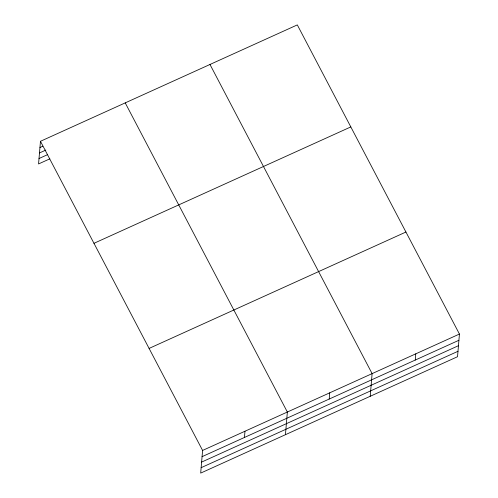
<?xml version="1.0" encoding="UTF-8"?>
<svg xmlns="http://www.w3.org/2000/svg" width="498" height="498" viewBox="0 0 498 498"><rect width="100%" height="100%" fill="white"/><g stroke="black" fill="none" stroke-linecap="round" stroke-linejoin="round"><path stroke-width="0.75" d="M40.469 141.289L202.593 450.441L200.688 473.1L457.531 356.711L459.436 334.052L297.312 24.9L40.469 141.289L38.564 163.948L49.862 158.825M244.45 437.462L244.972 431.237M285.447 434.692L287.352 412.033L125.222 102.881M329.209 399.054L329.732 392.829M370.207 396.284L372.112 373.625L209.982 64.472M415.251 360.06L415.774 353.835M39.946 147.514L42.766 146.231M39.485 152.936L45.847 150.054M39.018 158.526L47.497 154.685M93.966 243.31L350.81 126.922M149.089 348.419L405.932 232.031M202.593 450.441L459.436 334.052M202.07 456.666L458.913 340.277M201.615 462.088L458.459 345.699M201.148 467.678L457.992 351.289"/></g></svg>
